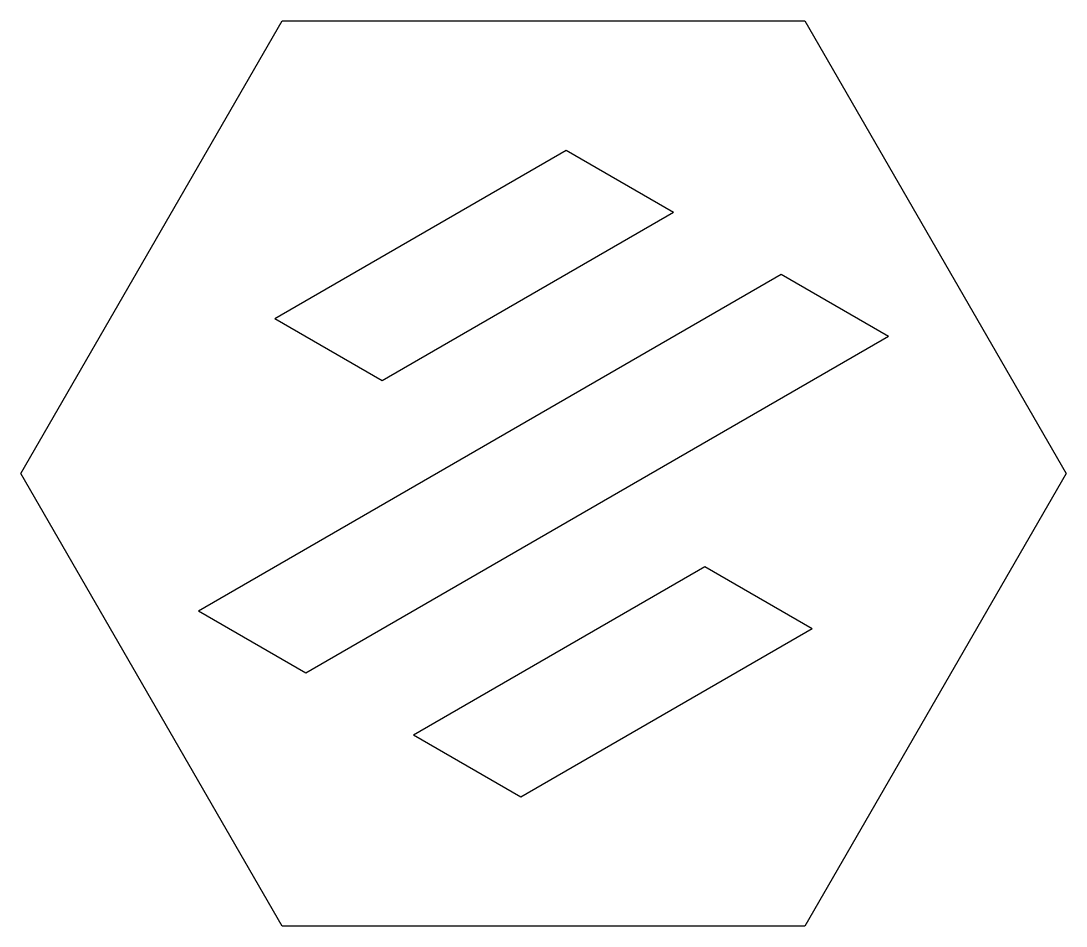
# Model space of a CAD drawing. Header units: millimetres. Extents: x -8 to 8, y -6.9 to 6.9.
import ezdxf

# ---------------------------------------------------------------- set-up
doc = ezdxf.new("R2010")
doc.units = ezdxf.units.MM
doc.layers.get('0').update_dxf_attribs({"lineweight": 25, "true_color": 0xffffff})

msp = doc.modelspace()

# ---------------------------------------------------------------- linework, layer by layer
for p, q in [((-8, 0), (-4, 6.928)), ((-4, 6.928), (4, 6.928)), ((4, 6.928), (8, 0)), ((-4.113, 2.375), (0.347, 4.95)), ((0.347, 4.95), (1.992, 4)), ((-2.468, 1.425), (1.992, 4)), ((-5.283, -2.1), (3.637, 3.05)), ((3.637, 3.05), (5.283, 2.1)), ((-4.113, 2.375), (-2.468, 1.425)), ((-3.637, -3.05), (5.283, 2.1)), ((-4, -6.928), (-8, 0)), ((8, 0), (4, -6.928)), ((-1.992, -4), (2.468, -1.425)), ((2.468, -1.425), (4.114, -2.375)), ((-5.283, -2.1), (-3.637, -3.05)), ((-0.347, -4.95), (4.114, -2.375)), ((-1.992, -4), (-0.347, -4.95)), ((4, -6.928), (-4, -6.928))]:
    msp.add_line(p, q)

doc.saveas('drawing.dxf')
